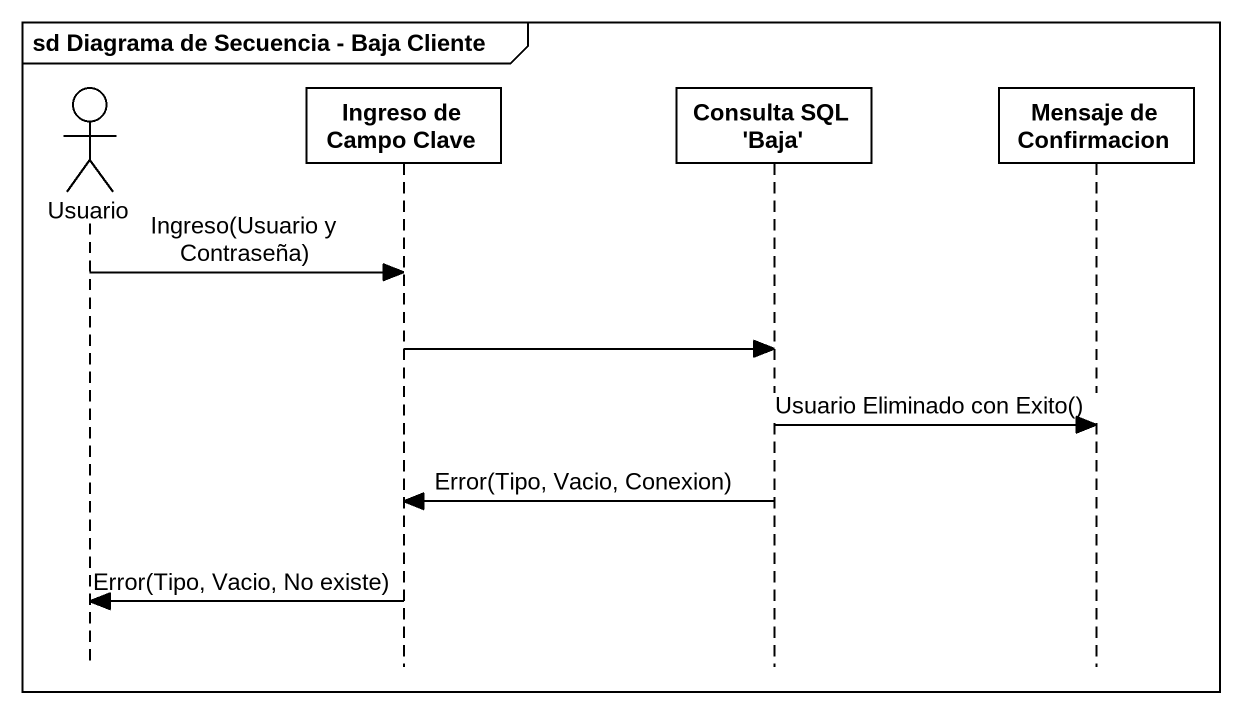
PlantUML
@startuml
mainframe sd Diagrama de Secuencia - Baja Cliente
hide footbox
actor Usuario
participant "Ingreso de Campo Clave" as Ingreso_de_Campo_Clave
participant "Consulta SQL 'Baja'" as Consulta_SQL_Baja
participant "Mensaje de Confirmacion" as Mensaje_de_Confirmacion

Usuario -> Ingreso_de_Campo_Clave : Ingreso(Usuario y Contraseña)
Ingreso_de_Campo_Clave -> Consulta_SQL_Baja
Consulta_SQL_Baja -> Mensaje_de_Confirmacion : Usuario Eliminado con Exito()
Consulta_SQL_Baja -> Ingreso_de_Campo_Clave : Error(Tipo, Vacio, Conexion)
Ingreso_de_Campo_Clave -> Usuario : Error(Tipo, Vacio, No existe)
@enduml
